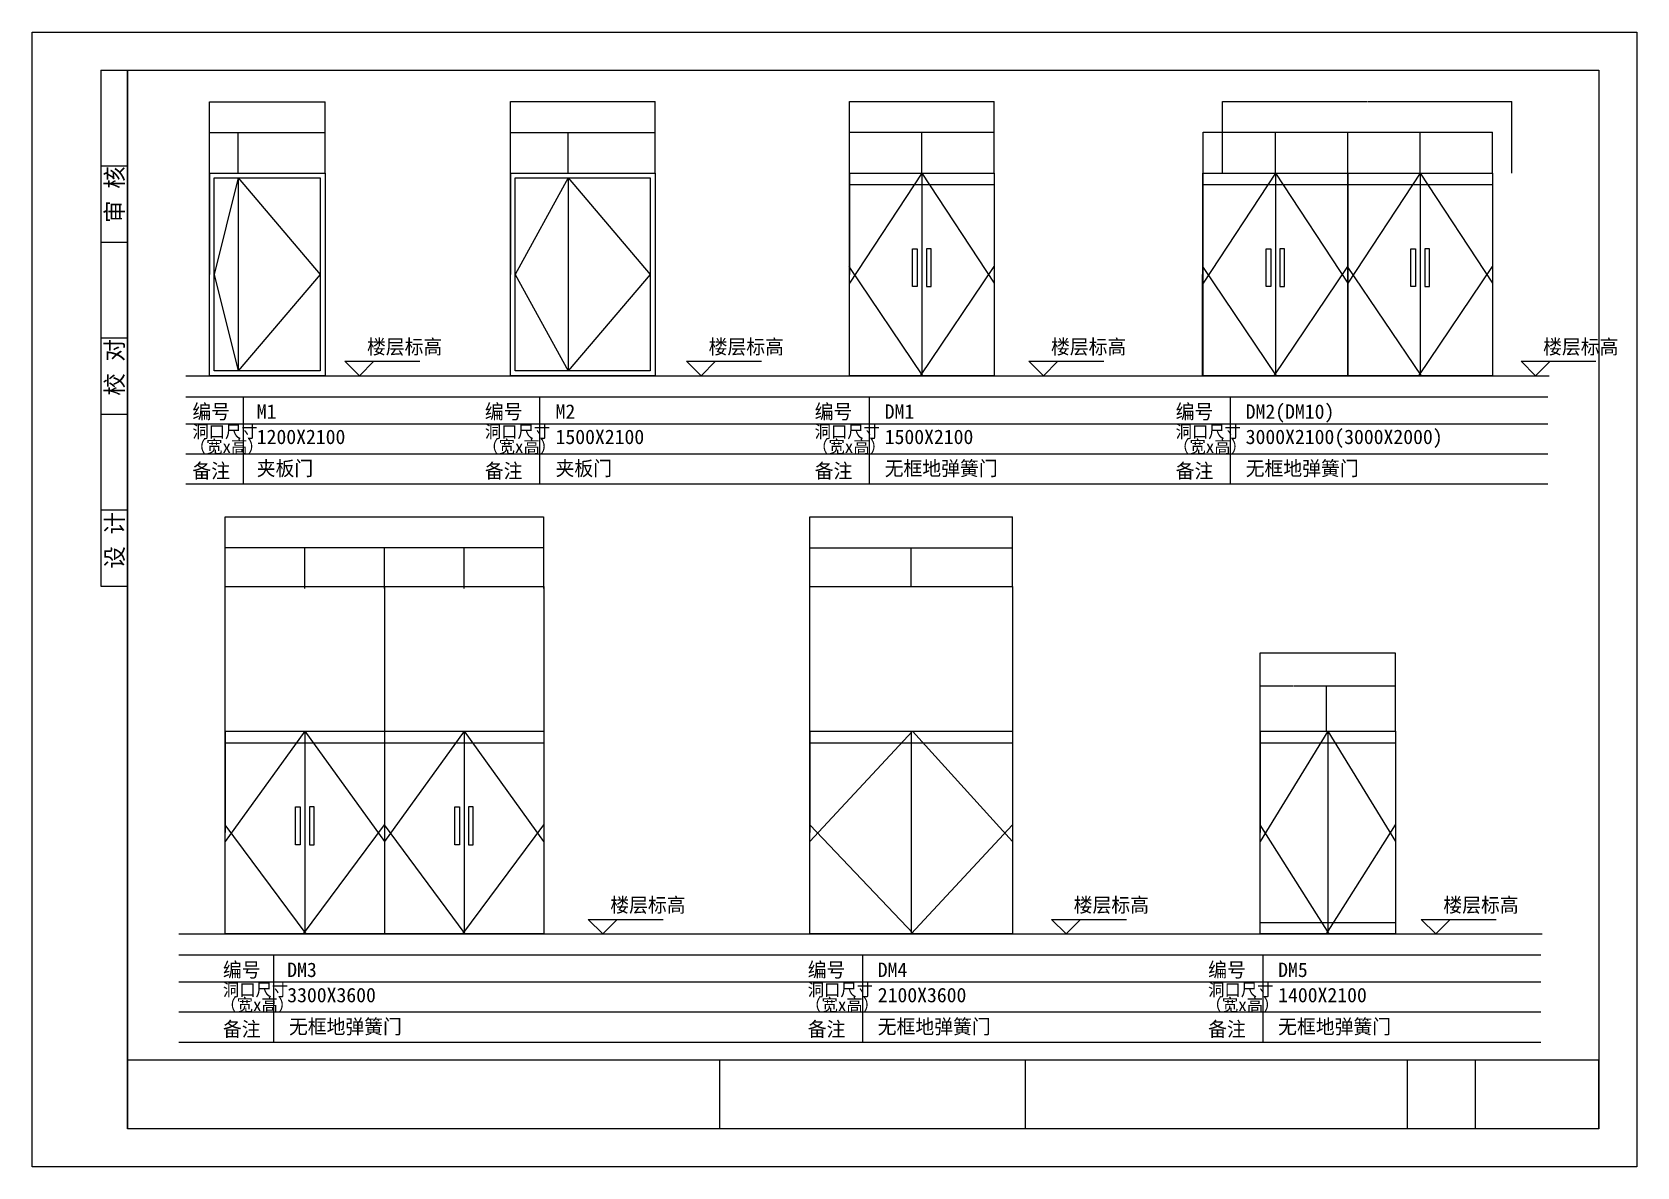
# Model space of a CAD drawing. Header units: metres. Extents: x -1650 to 48977, y -4030 to 19867.
# Drawn here: x -1650 to 14982, y 8106 to 19867 of the extents above; entities that cross this region are included whole.
import ezdxf

# ---------------------------------------------------------------- set-up
doc = ezdxf.new("R2010")
doc.units = ezdxf.units.M
for name, color, linetype in [('AXIS', 3, 'Continuous'), ('PUB_DIM', 3, 'Continuous'), ('PUB_TEXT', 7, 'Continuous'), ('WALL', 255, 'Continuous')]:
    doc.layers.add(name, color=color, linetype=linetype)
doc.dimstyles.get("Standard").update_dxf_attribs({"dimtxt": 2.5, "dimasz": 2.5, "dimexe": 1.25, "dimexo": 0.625, "dimtad": 1, "dimcen": 2.5, "dimazin": 3, "dimtfac": 1, "dimtmove": 0, "dimatfit": 3})

# ---------------------------------------------------------------- blocks, each defined once
blk = doc.blocks.new('*D1')
for p, q in [((186.97, 18405.71), (186.97, 19145.19)), ((187.22, 19145.19), (784.97, 19145.19)), ((788.97, 19145.19), (1386.72, 19145.19)), ((1386.97, 18405.71), (1386.97, 19145.19))]:
    blk.add_line(p, q)
at = {"layer": 'Defpoints'}
for p in [(186.97, 19145.19), (186.97, 18405.71), (1386.97, 18405.71)]:
    blk.add_point(p, dxfattribs=at)
at = {"layer": 'AXIS', "insert": (786.97, 19145.19), "char_height": 1, "attachment_point": 5}
blk.add_mtext('1200', dxfattribs=at)
blk = doc.blocks.new('*D2')
for p, q in [((186.97, 18405.71), (186.97, 18825.96)), ((187.22, 18825.96), (335.47, 18825.96)), ((338.47, 18825.96), (486.72, 18825.96)), ((486.97, 18405.71), (486.97, 18825.96))]:
    blk.add_line(p, q)
at = {"layer": 'Defpoints'}
for p in [(186.97, 18825.96), (186.97, 18405.71), (486.97, 18405.71)]:
    blk.add_point(p, dxfattribs=at)
at = {"layer": 'AXIS', "insert": (336.97, 18825.96), "char_height": 1, "attachment_point": 5}
blk.add_mtext('300', dxfattribs=at)
blk = doc.blocks.new('*D3')
for p, q in [((486.97, 18405.71), (486.97, 18825.96)), ((487.22, 18825.96), (935.47, 18825.96)), ((938.47, 18825.96), (1386.72, 18825.96)), ((1386.97, 18405.71), (1386.97, 18825.96))]:
    blk.add_line(p, q)
at = {"layer": 'Defpoints'}
for p in [(486.97, 18825.96), (486.97, 18405.71), (1386.97, 18405.71)]:
    blk.add_point(p, dxfattribs=at)
at = {"layer": 'AXIS', "insert": (936.97, 18825.96), "char_height": 1, "attachment_point": 5}
blk.add_mtext('900', dxfattribs=at)
blk = doc.blocks.new('*D4')
for p, q in [((186.97, 18405.71), (186.97, 17355.71)), ((186.72, 17355.71), (186.47, 17355.71)), ((186.97, 16305.71), (186.97, 17355.71)), ((186.97, 17355.71), (186.97, 17355.71)), ((187.22, 17355.71), (187.47, 17355.71))]:
    blk.add_line(p, q)
at = {"layer": 'Defpoints'}
for p in [(186.97, 18405.71), (186.97, 17355.71), (186.97, 16305.71)]:
    blk.add_point(p, dxfattribs=at)
at = {"layer": 'AXIS', "insert": (186.97, 17356.835), "char_height": 1, "attachment_point": 5}
blk.add_mtext('0', dxfattribs=at)
blk = doc.blocks.new('*D5')
for p, q in [((3307.06, 18405.71), (3307.06, 19146.75)), ((3307.31, 19146.75), (4055.06, 19146.75)), ((4059.06, 19146.75), (4806.81, 19146.75)), ((4807.06, 18405.71), (4807.06, 19146.75))]:
    blk.add_line(p, q)
at = {"layer": 'Defpoints'}
for p in [(3307.06, 19146.75), (3307.06, 18405.71), (4807.06, 18405.71)]:
    blk.add_point(p, dxfattribs=at)
at = {"layer": 'AXIS', "insert": (4057.06, 19146.75), "char_height": 1, "attachment_point": 5}
blk.add_mtext('1500', dxfattribs=at)
blk = doc.blocks.new('*D6')
for p, q in [((3307.06, 18405.71), (3307.06, 18827.47)), ((3307.31, 18827.47), (3605.56, 18827.47)), ((3608.56, 18827.47), (3906.81, 18827.47)), ((3907.06, 18405.71), (3907.06, 18827.47))]:
    blk.add_line(p, q)
at = {"layer": 'Defpoints'}
for p in [(3307.06, 18827.47), (3307.06, 18405.71), (3907.06, 18405.71)]:
    blk.add_point(p, dxfattribs=at)
at = {"layer": 'AXIS', "insert": (3607.06, 18827.47), "char_height": 1, "attachment_point": 5}
blk.add_mtext('600', dxfattribs=at)
blk = doc.blocks.new('*D7')
for p, q in [((3907.06, 18405.71), (3907.06, 18827.47)), ((3907.31, 18827.47), (4355.56, 18827.47)), ((4358.56, 18827.47), (4806.81, 18827.47)), ((4807.06, 18405.71), (4807.06, 18827.47))]:
    blk.add_line(p, q)
at = {"layer": 'Defpoints'}
for p in [(3907.06, 18827.47), (3907.06, 18405.71), (4807.06, 18405.71)]:
    blk.add_point(p, dxfattribs=at)
at = {"layer": 'AXIS', "insert": (4357.06, 18827.47), "char_height": 1, "attachment_point": 5}
blk.add_mtext('900', dxfattribs=at)
blk = doc.blocks.new('*D8')
for p, q in [((3307.06, 18405.71), (3307.06, 17355.71)), ((3306.81, 17355.71), (3306.56, 17355.71)), ((3307.06, 16305.71), (3307.06, 17355.71)), ((3307.06, 17355.71), (3307.06, 17355.71)), ((3307.31, 17355.71), (3307.56, 17355.71))]:
    blk.add_line(p, q)
at = {"layer": 'Defpoints'}
for p in [(3307.06, 18405.71), (3307.06, 17355.71), (3307.06, 16305.71)]:
    blk.add_point(p, dxfattribs=at)
at = {"layer": 'AXIS', "insert": (3307.06, 17356.835), "char_height": 1, "attachment_point": 5}
blk.add_mtext('0', dxfattribs=at)
blk = doc.blocks.new('*D9')
for p, q in [((6820.53, 18405.71), (6820.53, 19148.87)), ((6820.78, 19148.87), (7568.53, 19148.87)), ((7572.53, 19148.87), (8320.28, 19148.87)), ((8320.53, 18405.71), (8320.53, 19148.87))]:
    blk.add_line(p, q)
at = {"layer": 'Defpoints'}
for p in [(6820.53, 19148.87), (6820.53, 18405.71), (8320.53, 18405.71)]:
    blk.add_point(p, dxfattribs=at)
at = {"layer": 'AXIS', "insert": (7570.53, 19148.87), "char_height": 1, "attachment_point": 5}
blk.add_mtext('1500', dxfattribs=at)
blk = doc.blocks.new('*D10')
for p, q in [((6820.53, 18405.71), (6820.53, 18830)), ((6820.78, 18830), (7194.03, 18830)), ((7197.03, 18830), (7570.28, 18830)), ((7570.53, 18405.71), (7570.53, 18830))]:
    blk.add_line(p, q)
at = {"layer": 'Defpoints'}
for p in [(6820.53, 18830), (6820.53, 18405.71), (7570.53, 18405.71)]:
    blk.add_point(p, dxfattribs=at)
at = {"layer": 'AXIS', "insert": (7195.53, 18830), "char_height": 1, "attachment_point": 5}
blk.add_mtext('750', dxfattribs=at)
blk = doc.blocks.new('*D11')
for p, q in [((7570.53, 18405.71), (7570.53, 18830)), ((7570.78, 18830), (7944.03, 18830)), ((7947.03, 18830), (8320.28, 18830)), ((8320.53, 18405.71), (8320.53, 18830))]:
    blk.add_line(p, q)
at = {"layer": 'Defpoints'}
for p in [(7570.53, 18830), (7570.53, 18405.71), (8320.53, 18405.71)]:
    blk.add_point(p, dxfattribs=at)
at = {"layer": 'AXIS', "insert": (7945.53, 18830), "char_height": 1, "attachment_point": 5}
blk.add_mtext('750', dxfattribs=at)
blk = doc.blocks.new('*D12')
for p, q in [((6820.53, 18405.71), (6820.53, 17355.71)), ((6820.28, 17355.71), (6820.03, 17355.71)), ((6820.53, 16305.71), (6820.53, 17355.71)), ((6820.53, 17355.71), (6820.53, 17355.71)), ((6820.78, 17355.71), (6821.03, 17355.71))]:
    blk.add_line(p, q)
at = {"layer": 'Defpoints'}
for p in [(6820.53, 18405.71), (6820.53, 17355.71), (6820.53, 16305.71)]:
    blk.add_point(p, dxfattribs=at)
at = {"layer": 'AXIS', "insert": (6820.53, 17356.835), "char_height": 1, "attachment_point": 5}
blk.add_mtext('0', dxfattribs=at)
blk = doc.blocks.new('*D13')
for p, q in [((11235.32, 18405.71), (11235.32, 18830)), ((11235.57, 18830), (11608.82, 18830)), ((11611.82, 18830), (11985.07, 18830)), ((11985.32, 18405.71), (11985.32, 18830))]:
    blk.add_line(p, q)
at = {"layer": 'Defpoints'}
for p in [(11235.32, 18830), (11235.32, 18405.71), (11985.32, 18405.71)]:
    blk.add_point(p, dxfattribs=at)
at = {"layer": 'AXIS', "insert": (11610.32, 18830), "char_height": 1, "attachment_point": 5}
blk.add_mtext('750', dxfattribs=at)
blk = doc.blocks.new('*D14')
for p, q in [((10485.32, 18405.71), (10485.32, 18830)), ((10485.57, 18830), (10858.82, 18830)), ((10861.82, 18830), (11235.07, 18830)), ((11235.32, 18405.71), (11235.32, 18830))]:
    blk.add_line(p, q)
at = {"layer": 'Defpoints'}
for p in [(10485.32, 18830), (10485.32, 18405.71), (11235.32, 18405.71)]:
    blk.add_point(p, dxfattribs=at)
at = {"layer": 'AXIS', "insert": (10860.32, 18830), "char_height": 1, "attachment_point": 5}
blk.add_mtext('750', dxfattribs=at)
blk = doc.blocks.new('*D15')
for p, q in [((11985.32, 18405.71), (11985.32, 18830)), ((11985.57, 18830), (12358.82, 18830)), ((12361.82, 18830), (12735.07, 18830)), ((12735.32, 18405.71), (12735.32, 18830))]:
    blk.add_line(p, q)
at = {"layer": 'Defpoints'}
for p in [(11985.32, 18830), (11985.32, 18405.71), (12735.32, 18405.71)]:
    blk.add_point(p, dxfattribs=at)
at = {"layer": 'AXIS', "insert": (12360.32, 18830), "char_height": 1, "attachment_point": 5}
blk.add_mtext('750', dxfattribs=at)
blk = doc.blocks.new('*D16')
for p, q in [((10686.16, 18405.71), (10686.16, 19148.87)), ((10686.41, 19148.87), (12184.16, 19148.87)), ((12188.16, 19148.87), (13685.91, 19148.87)), ((13686.16, 18405.71), (13686.16, 19148.87))]:
    blk.add_line(p, q)
at = {"layer": 'Defpoints'}
for p in [(10686.16, 19148.87), (10686.16, 18405.71), (13686.16, 18405.71)]:
    blk.add_point(p, dxfattribs=at)
at = {"layer": 'AXIS', "insert": (12186.16, 19148.87), "char_height": 1, "attachment_point": 5}
blk.add_mtext('3000', dxfattribs=at)
blk = doc.blocks.new('*D17')
for p, q in [((12735.32, 18405.71), (12735.32, 18830)), ((12735.57, 18830), (13108.82, 18830)), ((13111.82, 18830), (13485.07, 18830)), ((13485.32, 18405.71), (13485.32, 18830))]:
    blk.add_line(p, q)
at = {"layer": 'Defpoints'}
for p in [(12735.32, 18830), (12735.32, 18405.71), (13485.32, 18405.71)]:
    blk.add_point(p, dxfattribs=at)
at = {"layer": 'AXIS', "insert": (13110.32, 18830), "char_height": 1, "attachment_point": 5}
blk.add_mtext('750', dxfattribs=at)
blk = doc.blocks.new('*D18')
for p, q in [((10479.35, 18405.71), (10479.35, 17355.71)), ((10479.1, 17355.71), (10478.85, 17355.71)), ((10479.35, 16305.71), (10479.35, 17355.71)), ((10479.35, 17355.71), (10479.35, 17355.71)), ((10479.6, 17355.71), (10479.85, 17355.71))]:
    blk.add_line(p, q)
at = {"layer": 'Defpoints'}
for p in [(10479.35, 18405.71), (10479.35, 17355.71), (10479.35, 16305.71)]:
    blk.add_point(p, dxfattribs=at)
at = {"layer": 'AXIS', "insert": (10479.35, 17356.835), "char_height": 1, "attachment_point": 5}
blk.add_mtext('2100(2000)', dxfattribs=at)
blk = doc.blocks.new('*D19')
for p, q in [((351.78, 14100.28), (351.78, 14524.34)), ((352.03, 14524.34), (762.78, 14524.34)), ((765.78, 14524.34), (1176.53, 14524.34)), ((1176.78, 14100.28), (1176.78, 14524.34))]:
    blk.add_line(p, q)
at = {"layer": 'Defpoints'}
for p in [(351.78, 14524.34), (351.78, 14100.28), (1176.78, 14100.28)]:
    blk.add_point(p, dxfattribs=at)
at = {"layer": 'AXIS', "insert": (764.28, 14524.34), "char_height": 1, "attachment_point": 5}
blk.add_mtext('825', dxfattribs=at)
blk = doc.blocks.new('*D20')
for p, q in [((1176.78, 14100.28), (1176.78, 14524.34)), ((1177.03, 14524.34), (1587.78, 14524.34)), ((1590.78, 14524.34), (2001.53, 14524.34)), ((2001.78, 14100.28), (2001.78, 14524.34))]:
    blk.add_line(p, q)
at = {"layer": 'Defpoints'}
for p in [(1176.78, 14524.34), (1176.78, 14100.28), (2001.78, 14100.28)]:
    blk.add_point(p, dxfattribs=at)
at = {"layer": 'AXIS', "insert": (1589.28, 14524.34), "char_height": 1, "attachment_point": 5}
blk.add_mtext('825', dxfattribs=at)
blk = doc.blocks.new('*D21')
for p, q in [((2001.78, 14100.28), (2001.78, 14524.34)), ((2002.03, 14524.34), (2412.78, 14524.34)), ((2415.78, 14524.34), (2826.53, 14524.34)), ((2826.78, 14100.28), (2826.78, 14524.34))]:
    blk.add_line(p, q)
at = {"layer": 'Defpoints'}
for p in [(2001.78, 14524.34), (2001.78, 14100.28), (2826.78, 14100.28)]:
    blk.add_point(p, dxfattribs=at)
at = {"layer": 'AXIS', "insert": (2414.28, 14524.34), "char_height": 1, "attachment_point": 5}
blk.add_mtext('825', dxfattribs=at)
blk = doc.blocks.new('*D22')
for p, q in [((2826.78, 14100.28), (2826.78, 14524.34)), ((2827.03, 14524.34), (3237.78, 14524.34)), ((3240.78, 14524.34), (3651.53, 14524.34)), ((3651.78, 14100.28), (3651.78, 14524.34))]:
    blk.add_line(p, q)
at = {"layer": 'Defpoints'}
for p in [(2826.78, 14524.34), (2826.78, 14100.28), (3651.78, 14100.28)]:
    blk.add_point(p, dxfattribs=at)
at = {"layer": 'AXIS', "insert": (3239.28, 14524.34), "char_height": 1, "attachment_point": 5}
blk.add_mtext('825', dxfattribs=at)
blk = doc.blocks.new('*D23')
for p, q in [((351.78, 14100.28), (351.78, 14843.46)), ((352.03, 14843.46), (1999.78, 14843.46)), ((2003.78, 14843.46), (3651.53, 14843.46)), ((3651.78, 14100.28), (3651.78, 14843.46))]:
    blk.add_line(p, q)
at = {"layer": 'Defpoints'}
for p in [(351.78, 14843.46), (351.78, 14100.28), (3651.78, 14100.28)]:
    blk.add_point(p, dxfattribs=at)
at = {"layer": 'AXIS', "insert": (2001.78, 14843.46), "char_height": 1, "attachment_point": 5}
blk.add_mtext('3300', dxfattribs=at)
blk = doc.blocks.new('*D24')
for p, q in [((351.78, 12620.3), (351.78, 11570.3)), ((351.53, 11570.3), (351.28, 11570.3)), ((351.78, 10520.3), (351.78, 11570.3)), ((351.78, 11570.3), (351.78, 11570.3)), ((352.03, 11570.3), (352.28, 11570.3))]:
    blk.add_line(p, q)
at = {"layer": 'Defpoints'}
for p in [(351.78, 12620.3), (351.78, 11570.3), (351.78, 10520.3)]:
    blk.add_point(p, dxfattribs=at)
at = {"layer": 'AXIS', "insert": (351.78, 11571.425), "char_height": 1, "attachment_point": 5}
blk.add_mtext('0', dxfattribs=at)
blk = doc.blocks.new('*D25')
for p, q in [((6410.93, 14120.3), (6410.93, 14521.59)), ((6411.18, 14521.59), (6933.93, 14521.59)), ((6937.93, 14521.59), (7460.68, 14521.59)), ((7460.93, 14120.3), (7460.93, 14521.59))]:
    blk.add_line(p, q)
at = {"layer": 'Defpoints'}
for p in [(6410.93, 14521.59), (6410.93, 14120.3), (7460.93, 14120.3)]:
    blk.add_point(p, dxfattribs=at)
at = {"layer": 'AXIS', "insert": (6935.93, 14521.59), "char_height": 1, "attachment_point": 5}
blk.add_mtext('1050', dxfattribs=at)
blk = doc.blocks.new('*D26')
for p, q in [((7460.93, 14120.3), (7460.93, 14521.59)), ((7461.18, 14521.59), (7983.93, 14521.59)), ((7987.93, 14521.59), (8510.68, 14521.59)), ((8510.93, 14120.3), (8510.93, 14521.59))]:
    blk.add_line(p, q)
at = {"layer": 'Defpoints'}
for p in [(7460.93, 14521.59), (7460.93, 14120.3), (8510.93, 14120.3)]:
    blk.add_point(p, dxfattribs=at)
at = {"layer": 'AXIS', "insert": (7985.93, 14521.59), "char_height": 1, "attachment_point": 5}
blk.add_mtext('1050', dxfattribs=at)
blk = doc.blocks.new('*D27')
for p, q in [((6410.93, 14120.3), (6410.93, 14843.55)), ((6411.18, 14843.55), (7458.93, 14843.55)), ((7462.93, 14843.55), (8510.68, 14843.55)), ((8510.93, 14120.3), (8510.93, 14843.55))]:
    blk.add_line(p, q)
at = {"layer": 'Defpoints'}
for p in [(6410.93, 14843.55), (6410.93, 14120.3), (8510.93, 14120.3)]:
    blk.add_point(p, dxfattribs=at)
at = {"layer": 'AXIS', "insert": (7460.93, 14843.55), "char_height": 1, "attachment_point": 5}
blk.add_mtext('2100', dxfattribs=at)
blk = doc.blocks.new('*D28')
for p, q in [((6410.93, 12620.3), (6410.93, 11570.3)), ((6410.68, 11570.3), (6410.43, 11570.3)), ((6410.93, 10520.3), (6410.93, 11570.3)), ((6410.93, 11570.3), (6410.93, 11570.3)), ((6411.18, 11570.3), (6411.43, 11570.3))]:
    blk.add_line(p, q)
at = {"layer": 'Defpoints'}
for p in [(6410.93, 12620.3), (6410.93, 11570.3), (6410.93, 10520.3)]:
    blk.add_point(p, dxfattribs=at)
at = {"layer": 'AXIS', "insert": (6410.93, 11571.425), "char_height": 1, "attachment_point": 5}
blk.add_mtext('0', dxfattribs=at)
blk = doc.blocks.new('*D29')
for p, q in [((11078.34, 12620.3), (11078.34, 13092.22)), ((11078.59, 13092.22), (11419.055, 13092.22)), ((11425.055, 13092.22), (11765.52, 13092.22)), ((11765.77, 12620.3), (11765.77, 13092.22))]:
    blk.add_line(p, q)
at = {"layer": 'Defpoints'}
for p in [(11078.34, 13092.22), (11078.34, 12620.3), (11765.77, 12620.3)]:
    blk.add_point(p, dxfattribs=at)
at = {"layer": 'AXIS', "insert": (11422.055, 13092.22), "char_height": 1, "attachment_point": 5}
blk.add_mtext('687,43', dxfattribs=at)
blk = doc.blocks.new('*D30')
for p, q in [((11765.77, 12620.3), (11765.77, 13092.22)), ((11766.02, 13092.22), (12119.055, 13092.22)), ((12125.055, 13092.22), (12478.09, 13092.22)), ((12478.34, 12620.3), (12478.34, 13092.22))]:
    blk.add_line(p, q)
at = {"layer": 'Defpoints'}
for p in [(11765.77, 13092.22), (11765.77, 12620.3), (12478.34, 12620.3)]:
    blk.add_point(p, dxfattribs=at)
at = {"layer": 'AXIS', "insert": (12122.055, 13092.22), "char_height": 1, "attachment_point": 5}
blk.add_mtext('712,57', dxfattribs=at)
blk = doc.blocks.new('*D31')
for p, q in [((11078.34, 12620.3), (11078.34, 13432.23)), ((11078.59, 13432.23), (11776.34, 13432.23)), ((11780.34, 13432.23), (12478.09, 13432.23)), ((12478.34, 12620.3), (12478.34, 13432.23))]:
    blk.add_line(p, q)
at = {"layer": 'Defpoints'}
for p in [(11078.34, 13432.23), (11078.34, 12620.3), (12478.34, 12620.3)]:
    blk.add_point(p, dxfattribs=at)
at = {"layer": 'AXIS', "insert": (11778.34, 13432.23), "char_height": 1, "attachment_point": 5}
blk.add_mtext('1400', dxfattribs=at)
blk = doc.blocks.new('*D32')
for p, q in [((11078.34, 12620.3), (11078.34, 11570.3)), ((11078.09, 11570.3), (11077.84, 11570.3)), ((11078.34, 10520.3), (11078.34, 11570.3)), ((11078.34, 11570.3), (11078.34, 11570.3)), ((11078.59, 11570.3), (11078.84, 11570.3))]:
    blk.add_line(p, q)
at = {"layer": 'Defpoints'}
for p in [(11078.34, 12620.3), (11078.34, 11570.3), (11078.34, 10520.3)]:
    blk.add_point(p, dxfattribs=at)
at = {"layer": 'AXIS', "insert": (11078.34, 11571.425), "char_height": 1, "attachment_point": 5}
blk.add_mtext('0', dxfattribs=at)

msp = doc.modelspace()

# ---------------------------------------------------------------- linework, layer by layer
for p, q in [((-937.3, 19471.05), (-937.3, 14125.05)), ((-937.3, 19471.05), (-660.1, 19471.05)), ((-660.1, 19471.05), (-660.1, 8501.85)), ((-937.3, 18481.05), (-660.1, 18481.05)), ((-937.3, 17689.05), (-660.1, 17689.05)), ((-937.3, 16699.05), (-660.1, 16699.05)), ((-937.3, 15907.05), (-660.1, 15907.05)), ((-937.3, 14917.05), (-660.1, 14917.05)), ((-937.3, 14125.05), (-660.1, 14125.05)), ((-660.1, 9214.65), (14585.9, 9214.65)), ((5477.9, 8501.85), (5477.9, 9214.65)), ((8645.9, 8501.85), (8645.9, 9214.65)), ((12605.9, 9214.65), (14585.9, 9214.65)), ((12605.9, 8501.85), (12605.9, 9214.65)), ((13309.91, 8501.85), (13309.91, 9214.65)), ((14585.9, 8501.85), (14585.9, 9214.65))]:
    msp.add_line(p, q)
for points in [[(-1650.1, 8105.85), (-1650.1, 19867.05), (14981.9, 19867.05), (14981.9, 8105.85)], [(-660.1, 8501.85), (-660.1, 19471.05), (14585.9, 19471.05), (14585.9, 8501.85)]]:
    msp.add_lwpolyline(points, close=True)
for points in [[(-660.1, 19471.05), (14585.9, 19471.05), (14585.9, 8501.85), (-660.1, 8501.85), (-660.1, 19471.05)], [(-660.1, 9214.65), (14585.9, 9214.65)], [(5477.9, 8501.85), (5477.9, 9214.65)], [(8645.9, 8501.85), (8645.9, 9214.65)]]:
    msp.add_lwpolyline(points)
at = {"layer": 'PUB_DIM'}
for p, q in [((1742.41, 16305.71), (1592.41, 16455.71)), ((1592.41, 16455.71), (1892.41, 16455.71)), ((1892.41, 16455.71), (1742.41, 16305.71)), ((1742.41, 16455.71), (2368.13, 16455.71)), ((5282.91, 16305.71), (5132.91, 16455.71)), ((5132.91, 16455.71), (5432.91, 16455.71)), ((5282.91, 16455.71), (5908.63, 16455.71)), ((5432.91, 16455.71), (5282.91, 16305.71)), ((8681.12, 16455.71), (8981.12, 16455.71)), ((8831.12, 16305.71), (8681.12, 16455.71)), ((8831.12, 16455.71), (9456.84, 16455.71)), ((8981.12, 16455.71), (8831.12, 16305.71)), ((13931.46, 16305.71), (13781.46, 16455.71)), ((13781.46, 16455.71), (14081.46, 16455.71)), ((13931.46, 16455.71), (14557.17, 16455.71)), ((14081.46, 16455.71), (13931.46, 16305.71)), ((4113.69, 10670.3), (4413.69, 10670.3)), ((4263.69, 10520.3), (4113.69, 10670.3)), ((4263.69, 10670.3), (4889.4, 10670.3)), ((4413.69, 10670.3), (4263.69, 10520.3)), ((9066.43, 10520.3), (8916.43, 10670.3)), ((8916.43, 10670.3), (9216.43, 10670.3)), ((9066.43, 10670.3), (9692.15, 10670.3)), ((9216.43, 10670.3), (9066.43, 10520.3)), ((12747.53, 10670.3), (13047.53, 10670.3)), ((12897.53, 10520.3), (12747.53, 10670.3)), ((12897.53, 10670.3), (13523.24, 10670.3)), ((13047.53, 10670.3), (12897.53, 10520.3))]:
    msp.add_line(p, q, dxfattribs=at)
at = {"layer": 'WALL'}
for p, q in [((486.97, 18355.71), (236.97, 17355.71)), ((486.97, 18355.71), (486.97, 16355.71)), ((486.97, 18355.71), (1336.97, 17355.71)), ((3357.06, 18355.71), (4757.06, 18355.71)), ((3357.06, 16355.71), (3357.06, 18355.71)), ((3907.06, 18355.71), (3357.06, 17355.71)), ((3907.06, 18355.71), (3907.06, 16355.71)), ((3907.06, 18355.71), (4757.06, 17355.71)), ((4757.06, 18355.71), (4757.06, 16355.71)), ((7570.53, 18405.71), (6820.53, 17264.9)), ((7570.53, 18405.71), (7570.53, 16305.71)), ((7570.53, 18405.71), (8320.53, 17264.9)), ((11235.32, 18405.71), (10485.32, 17264.9)), ((11235.32, 18405.71), (11985.32, 17264.9)), ((11235.32, 18405.71), (11235.32, 16305.71)), ((12735.32, 18405.71), (11985.32, 17264.9)), ((12735.32, 18405.71), (12735.32, 16305.71)), ((12735.32, 18405.71), (13485.32, 17264.9)), ((6820.53, 18287.21), (8320.53, 18287.21)), ((10485.32, 18287.21), (11985.32, 18287.21)), ((11985.32, 18287.21), (13485.32, 18287.21)), ((236.97, 17355.71), (486.97, 16355.71)), ((1336.97, 17355.71), (486.97, 16355.71)), ((3357.06, 17355.71), (3907.06, 16355.71)), ((4757.06, 17355.71), (3907.06, 16355.71)), ((7583.1, 16305.78), (6819.5, 17437.53)), ((7557.96, 16305.78), (8321.57, 17437.53)), ((11247.88, 16305.78), (10484.28, 17437.53)), ((11222.75, 16305.78), (11986.35, 17437.53)), ((12747.88, 16305.78), (11984.28, 17437.53)), ((12722.75, 16305.78), (13486.35, 17437.53)), ((-57.78, 16305.71), (14072.45, 16305.71)), ((4757.06, 16355.71), (3357.06, 16355.71)), ((-57.78, 16087.93), (14057.2, 16087.93)), ((536.26, 16087.93), (536.26, 15185.73)), ((3608.04, 16087.93), (3608.04, 15185.73)), ((7026.56, 16087.93), (7026.56, 15185.73)), ((10767.83, 16087.93), (10767.83, 15185.73)), ((-57.78, 15807.94), (14057.2, 15807.94)), ((-57.78, 15496.83), (14057.2, 15496.83)), ((-57.78, 15185.73), (14057.2, 15185.73)), ((1176.78, 12620.3), (351.78, 11479.5)), ((351.78, 12501.8), (3651.78, 12501.8)), ((1176.78, 12620.3), (2000.75, 11479.5)), ((1176.78, 12620.3), (1176.78, 10537.36)), ((2826.78, 12620.3), (2001.78, 11479.5)), ((2826.78, 12620.3), (3650.75, 11479.5)), ((2826.78, 12620.3), (2826.78, 10537.36)), ((7473.5, 12620.3), (6410.93, 11479.5)), ((6410.93, 12501.8), (8510.93, 12501.8)), ((7460.93, 12620.3), (7460.93, 10520.3)), ((7473.5, 12620.3), (8510.93, 11479.5)), ((11778.34, 12620.3), (11078.34, 11479.5)), ((11078.34, 12501.8), (12478.34, 12501.8)), ((11778.34, 12620.3), (11778.34, 10520.3)), ((11778.34, 12620.3), (12478.34, 11479.5)), ((1189.35, 10520.38), (350.75, 11652.12)), ((1164.22, 10520.38), (2001.78, 11652.12)), ((2839.35, 10520.38), (2000.75, 11652.12)), ((2814.22, 10520.38), (3651.78, 11652.12)), ((7486.07, 10520.38), (6409.9, 11652.12)), ((7460.93, 10520.38), (8511.97, 11652.12)), ((11790.91, 10520.38), (11077.31, 11652.12)), ((11765.77, 10520.38), (12479.37, 11652.12)), ((-129.8, 10520.3), (14000.44, 10520.3)), ((11078.34, 10638.8), (12478.34, 10638.8)), ((-129.8, 10302.53), (13985.19, 10302.53)), ((852.34, 10302.53), (852.34, 9400.32)), ((6954.55, 10302.53), (6954.55, 9400.32)), ((11104.34, 10302.53), (11104.34, 9400.32)), ((-129.8, 10022.53), (13985.19, 10022.53)), ((-129.8, 9711.43), (13985.19, 9711.43)), ((-129.8, 9400.32), (13985.19, 9400.32))]:
    msp.add_line(p, q, dxfattribs=at)
for points in [[(1386.97, 16305.71), (186.97, 16305.71), (186.97, 18405.71), (1386.97, 18405.71)], [(1336.97, 16355.71), (236.97, 16355.71), (236.97, 18355.71), (1336.97, 18355.71)], [(3307.06, 18405.71), (4807.06, 18405.71), (4807.06, 16305.71), (3307.06, 16305.71)], [(6820.53, 18405.71), (8320.53, 18405.71), (8320.53, 16305.71), (6820.53, 16305.71)], [(10485.32, 18405.71), (11985.32, 18405.71), (11985.32, 16305.71), (10485.32, 16305.71)], [(11985.32, 18405.71), (13485.32, 18405.71), (13485.32, 16305.71), (11985.32, 16305.71)], [(7474.86, 17621.57), (7523.2, 17621.57), (7523.2, 17230.34), (7474.86, 17230.34)], [(7666.2, 17621.57), (7617.86, 17621.57), (7617.86, 17230.34), (7666.2, 17230.34)], [(11139.64, 17621.57), (11187.98, 17621.57), (11187.98, 17230.34), (11139.64, 17230.34)], [(11330.99, 17621.57), (11282.65, 17621.57), (11282.65, 17230.34), (11330.99, 17230.34)], [(12639.64, 17621.57), (12687.98, 17621.57), (12687.98, 17230.34), (12639.64, 17230.34)], [(12830.99, 17621.57), (12782.65, 17621.57), (12782.65, 17230.34), (12830.99, 17230.34)], [(6410.93, 10520.3), (6410.93, 14120.3), (8510.93, 14120.3), (8510.93, 10520.3)], [(351.78, 12620.3), (3651.78, 12620.3), (3651.78, 10520.3), (351.78, 10520.3)], [(11078.34, 12620.3), (12478.34, 12620.3), (12478.34, 10520.3), (11078.34, 10520.3)], [(1081.11, 11836.17), (1129.45, 11836.17), (1129.45, 11444.94), (1081.11, 11444.94)], [(1272.46, 11836.17), (1224.12, 11836.17), (1224.12, 11444.94), (1272.46, 11444.94)], [(2731.11, 11836.17), (2779.45, 11836.17), (2779.45, 11444.94), (2731.11, 11444.94)], [(2922.46, 11836.17), (2874.12, 11836.17), (2874.12, 11444.94), (2922.46, 11444.94)]]:
    msp.add_lwpolyline(points, close=True, dxfattribs=at)
for points in [[(351.78, 12620.3), (351.78, 14120.3), (3651.78, 14120.3), (3651.78, 12620.3)], [(2001.78, 14120.3), (2001.78, 10520.3)], [(6410.93, 12620.3), (8510.93, 12620.3)]]:
    msp.add_lwpolyline(points, dxfattribs=at)

# ---------------------------------------------------------------- texts
for s, p in [('审 核', (-706.13, 17891.25)), ('校 对', (-706.13, 16099.33)), ('设 计', (-706.13, 14307.42))]:
    msp.add_text(s, height=178.2, rotation=90).set_placement(p)
at = {"layer": 'PUB_DIM'}
for p in [(1820.94, 16530.71), (5361.44, 16530.71), (8909.65, 16530.71), (14009.99, 16530.71), (4342.21, 10745.3), (9144.96, 10745.3), (12976.06, 10745.3)]:
    msp.add_text('楼层标高', height=150, dxfattribs=at).set_placement(p)
at = {"layer": 'PUB_TEXT'}
for s, height, p in [('编号', 150, (11.53, 15859.07)), ('M1', 150, (678.27, 15859.07)), ('编号', 150, (3042.25, 15859.07)), ('M2', 150, (3775.1, 15859.07)), ('编号', 150, (6460.77, 15859.07)), ('DM1', 150, (7186.36, 15859.07)), ('编号', 150, (10202.05, 15859.07)), ('DM2(DM10)', 150, (10927.64, 15859.07)), ('洞口尺寸', 130, (11.53, 15662.03)), ('洞口尺寸', 130, (3042.25, 15662.03)), ('洞口尺寸', 130, (6460.77, 15662.03)), ('洞口尺寸', 130, (10202.05, 15662.03)), ('（宽x高）', 130, (-14.94, 15506.22)), ('1200X2100', 150, (678.27, 15597.34)), ('（宽x高）', 130, (3015.79, 15506.22)), ('1500X2100', 150, (3775.1, 15597.34)), ('（宽x高）', 130, (6434.31, 15506.22)), ('1500X2100', 150, (7186.36, 15597.34)), ('（宽x高）', 130, (10175.58, 15506.22)), ('3000X2100(3000X2000)', 150, (10927.64, 15597.34)), ('备注', 150, (11.53, 15244.6)), ('夹板门', 150, (678.27, 15270.18)), ('备注', 150, (3042.25, 15244.6)), ('夹板门', 150, (3775.1, 15270.18)), ('备注', 150, (6460.77, 15244.6)), ('无框地弹簧门', 150, (7186.36, 15270.18)), ('备注', 150, (10202.05, 15244.6)), ('无框地弹簧门', 150, (10927.64, 15270.18)), ('编号', 150, (327.61, 10073.66)), ('DM3', 150, (994.35, 10073.66)), ('编号', 150, (6388.76, 10073.66)), ('DM4', 150, (7114.35, 10073.66)), ('编号', 150, (10538.55, 10073.66)), ('DM5', 150, (11264.14, 10073.66)), ('洞口尺寸', 130, (327.61, 9876.63)), ('洞口尺寸', 130, (6388.76, 9876.63)), ('洞口尺寸', 130, (10538.55, 9876.63)), ('（宽x高）', 130, (301.15, 9720.81)), ('3300X3600', 150, (994.35, 9811.93)), ('（宽x高）', 130, (6362.3, 9720.81)), ('2100X3600', 150, (7114.35, 9811.93)), ('（宽x高）', 130, (10512.09, 9720.81)), ('1400X2100', 150, (11264.14, 9811.93)), ('无框地弹簧门', 150, (1012.14, 9484.77)), ('无框地弹簧门', 150, (7114.35, 9484.77)), ('无框地弹簧门', 150, (11264.14, 9484.77)), ('备注', 150, (327.61, 9459.2)), ('备注', 150, (6388.76, 9459.2)), ('备注', 150, (10538.55, 9459.2))]:
    msp.add_text(s, height=height, dxfattribs=at).set_placement(p)

# ---------------------------------------------------------------- dimensions: what is measured, and where the dimension line sits
at = {"layer": 'AXIS'}
for base, p1, p2, picture, middle in [((186.97, 19145.19), (186.97, 18405.71), (1386.97, 18405.71), '*D1', (786.97, 19145.19)), ((3307.06, 19146.75), (3307.06, 18405.71), (4807.06, 18405.71), '*D5', (4057.06, 19146.75)), ((6820.53, 19148.87), (6820.53, 18405.71), (8320.53, 18405.71), '*D9', (7570.53, 19148.87)), ((10686.16, 19148.87), (10686.16, 18405.71), (13686.16, 18405.71), '*D16', (12186.16, 19148.87)), ((186.97, 18825.96), (186.97, 18405.71), (486.97, 18405.71), '*D2', (336.97, 18825.96)), ((486.97, 18825.96), (486.97, 18405.71), (1386.97, 18405.71), '*D3', (936.97, 18825.96)), ((3307.06, 18827.47), (3307.06, 18405.71), (3907.06, 18405.71), '*D6', (3607.06, 18827.47)), ((3907.06, 18827.47), (3907.06, 18405.71), (4807.06, 18405.71), '*D7', (4357.06, 18827.47)), ((6820.53, 18830), (6820.53, 18405.71), (7570.53, 18405.71), '*D10', (7195.53, 18830)), ((7570.53, 18830), (7570.53, 18405.71), (8320.53, 18405.71), '*D11', (7945.53, 18830)), ((10485.32, 18830), (10485.32, 18405.71), (11235.32, 18405.71), '*D14', (10860.32, 18830)), ((11235.32, 18830), (11235.32, 18405.71), (11985.32, 18405.71), '*D13', (11610.32, 18830)), ((11985.32, 18830), (11985.32, 18405.71), (12735.32, 18405.71), '*D15', (12360.32, 18830)), ((12735.32, 18830), (12735.32, 18405.71), (13485.32, 18405.71), '*D17', (13110.32, 18830)), ((186.97, 17355.71), (186.97, 18405.71), (186.97, 16305.71), '*D4', (186.97, 17356.835)), ((3307.06, 17355.71), (3307.06, 18405.71), (3307.06, 16305.71), '*D8', (3307.06, 17356.835)), ((6820.53, 17355.71), (6820.53, 18405.71), (6820.53, 16305.71), '*D12', (6820.53, 17356.835)), ((351.78, 14843.46), (351.78, 14100.28), (3651.78, 14100.28), '*D23', (2001.78, 14843.46)), ((6410.93, 14843.55), (6410.93, 14120.3), (8510.93, 14120.3), '*D27', (7460.93, 14843.55)), ((351.78, 14524.34), (351.78, 14100.28), (1176.78, 14100.28), '*D19', (764.28, 14524.34)), ((1176.78, 14524.34), (1176.78, 14100.28), (2001.78, 14100.28), '*D20', (1589.28, 14524.34)), ((2001.78, 14524.34), (2001.78, 14100.28), (2826.78, 14100.28), '*D21', (2414.28, 14524.34)), ((2826.78, 14524.34), (2826.78, 14100.28), (3651.78, 14100.28), '*D22', (3239.28, 14524.34)), ((6410.93, 14521.59), (6410.93, 14120.3), (7460.93, 14120.3), '*D25', (6935.93, 14521.59)), ((7460.93, 14521.59), (7460.93, 14120.3), (8510.93, 14120.3), '*D26', (7985.93, 14521.59)), ((11078.34, 13432.23), (11078.34, 12620.3), (12478.34, 12620.3), '*D31', (11778.34, 13432.23)), ((11078.34, 13092.22), (11078.34, 12620.3), (11765.77, 12620.3), '*D29', (11422.055, 13092.22)), ((11765.77, 13092.22), (11765.77, 12620.3), (12478.34, 12620.3), '*D30', (12122.055, 13092.22)), ((351.78, 11570.3), (351.78, 12620.3), (351.78, 10520.3), '*D24', (351.78, 11571.425)), ((6410.93, 11570.3), (6410.93, 12620.3), (6410.93, 10520.3), '*D28', (6410.93, 11571.425)), ((11078.34, 11570.3), (11078.34, 12620.3), (11078.34, 10520.3), '*D32', (11078.34, 11571.425))]:
    dim = msp.add_linear_dim(base=base, p1=p1, p2=p2, dimstyle='Standard', dxfattribs=at)
    dim.commit()
    dim.dimension.update_dxf_attribs({"geometry": picture, "text_midpoint": middle})
dim = msp.add_linear_dim(base=(10479.35, 17355.71), p1=(10479.35, 18405.71), p2=(10479.35, 16305.71), text='2100(2000)', dimstyle='Standard', dxfattribs=at)
dim.commit()
dim.dimension.update_dxf_attribs({"geometry": '*D18', "text_midpoint": (10479.35, 17356.835)})

doc.saveas('drawing.dxf')
